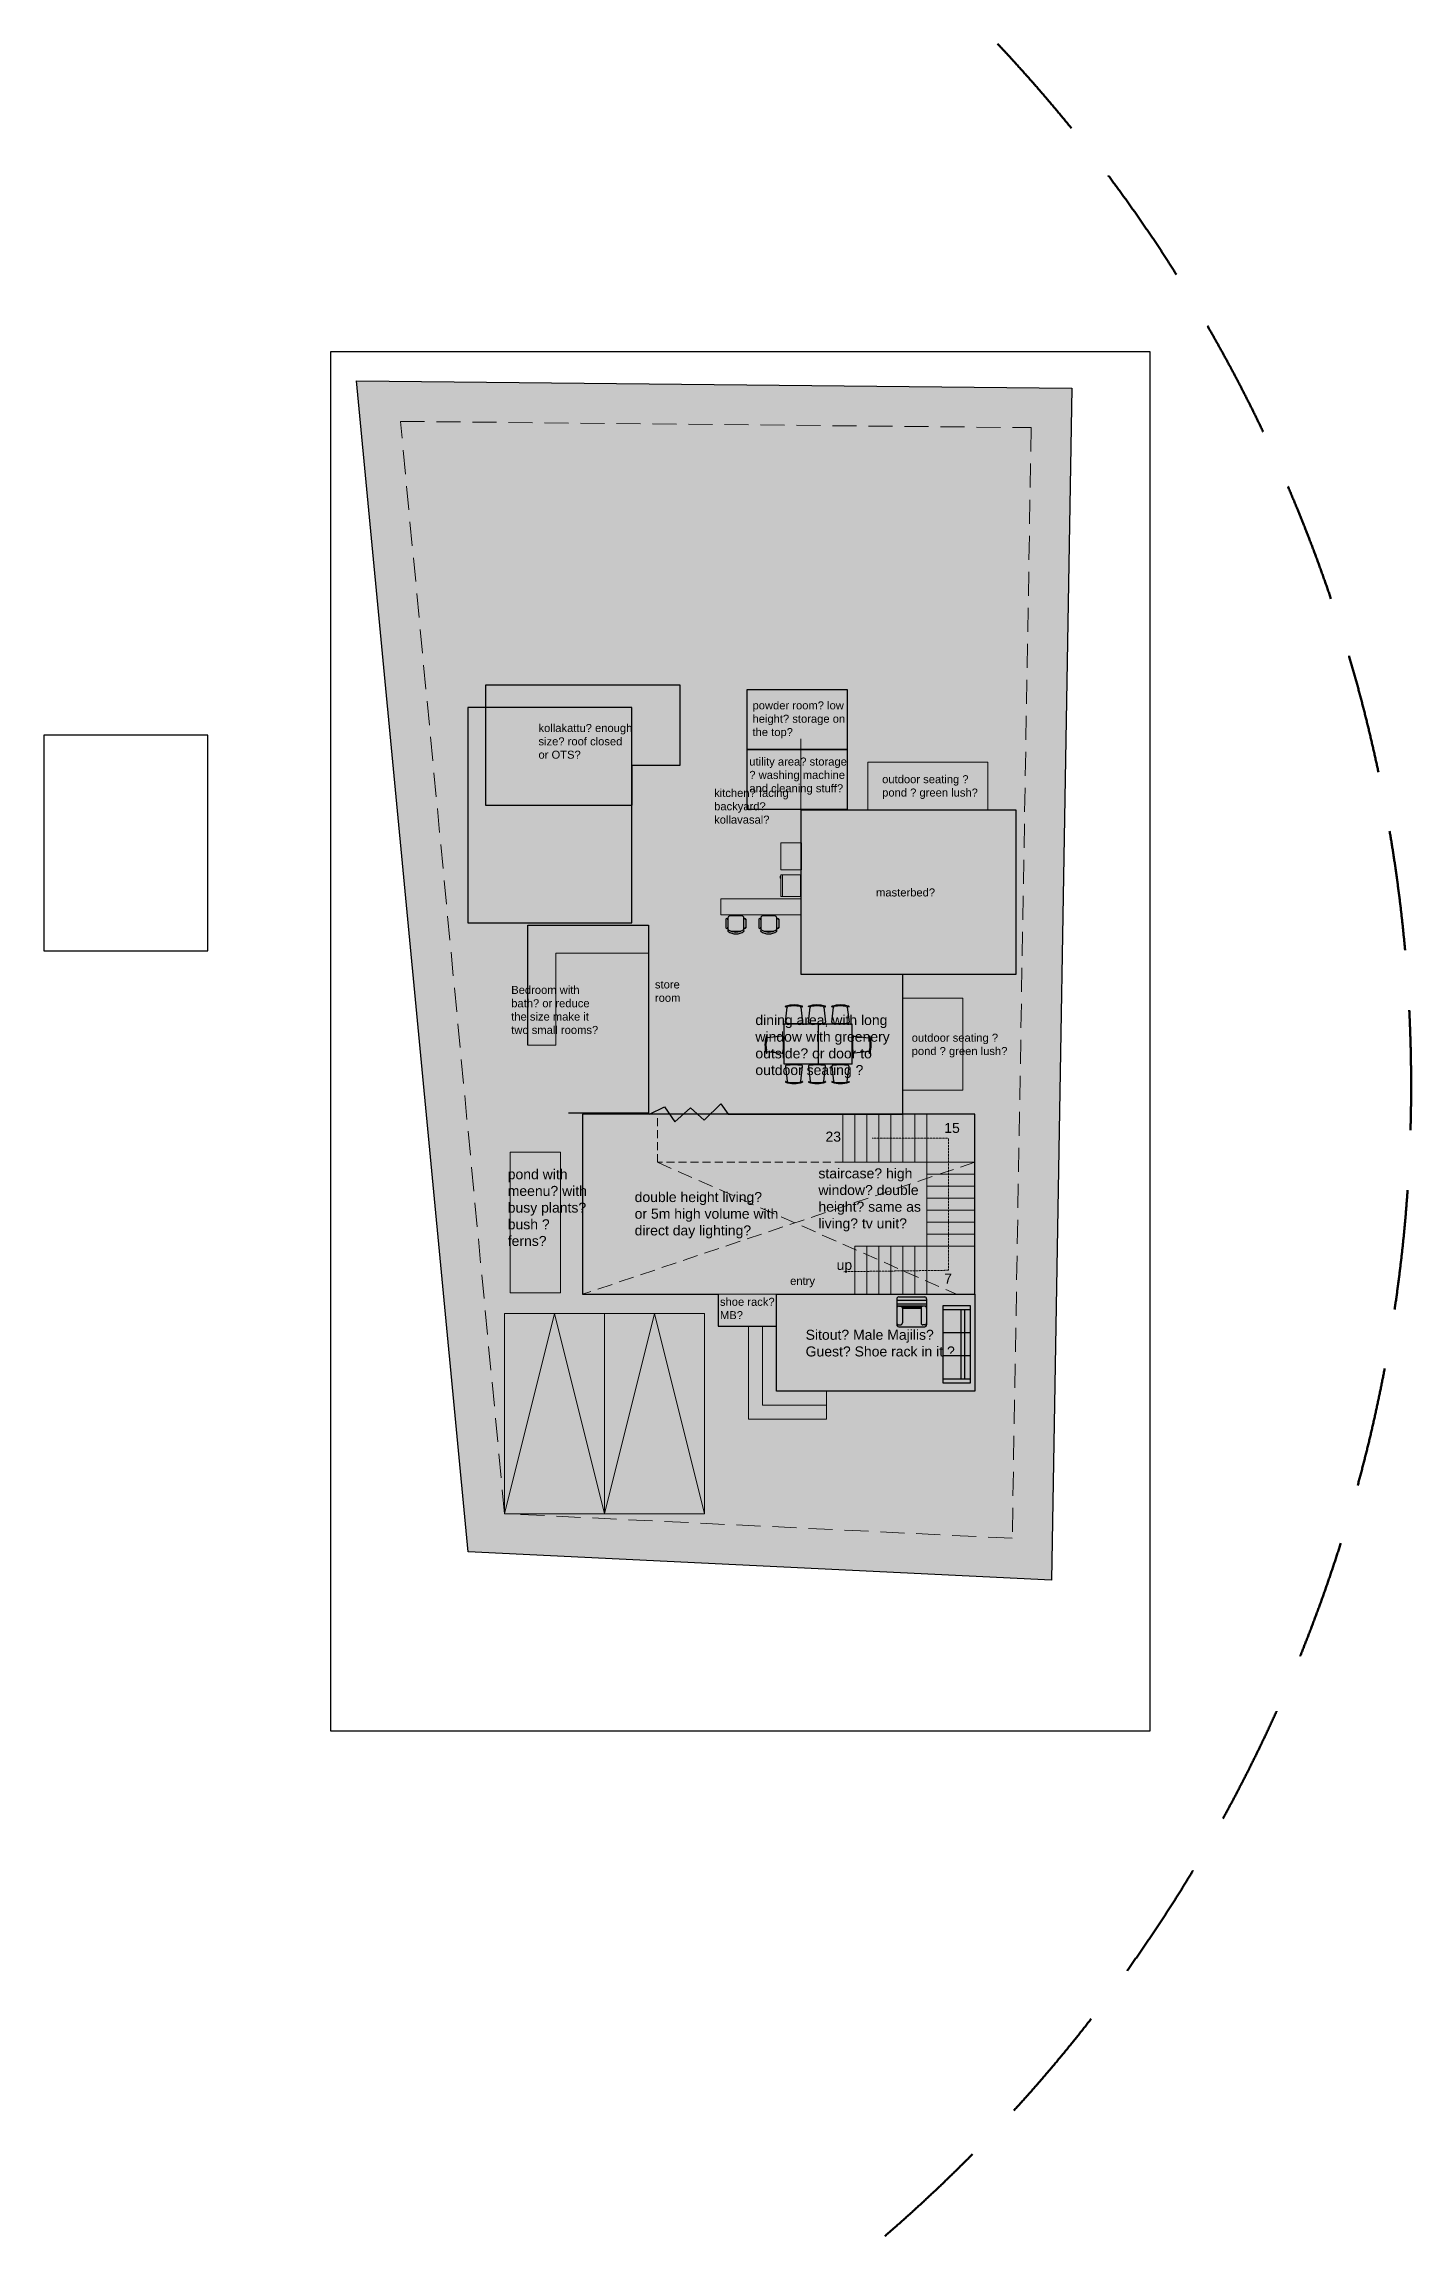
# Model space of a CAD drawing. Header units: millimetres. Extents: x 183967 to 694302, y -13937 to 57963.
# Drawn here: x 183967 to 218138, y -13937 to 40853 of the extents above; entities that cross this region are included whole.
import ezdxf

# ---------------------------------------------------------------- set-up
doc = ezdxf.new("R2010")
doc.units = ezdxf.units.MM
doc.header["$MEASUREMENT"] = 0
doc.linetypes.add('DASHED', pattern=[0.75, 0.5, -0.25])
for name, color, linetype in [('3DJORDAN', 30, 'Continuous'), ('NOI THAT', 42, 'Continuous'), ('TEFRIŞ', 11, 'Continuous')]:
    doc.layers.add(name, color=color, linetype=linetype)
doc.layers.add('FURNITURE', color=253, linetype='Continuous', lineweight=5)
doc.styles.get("Standard").update_dxf_attribs({"font": 'arial.ttf'})
picture_1 = doc.add_image_def('image1.jpeg', size_in_pixel=(760, 1280))

# ---------------------------------------------------------------- blocks, each defined once
blk = doc.blocks.new('SITE')
at = {"lineweight": 30, "true_color": 0x636466, "transparency": 33554483}
h = blk.add_hatch(color=251, dxfattribs=at)
h.dxf.hatch_style = 1
h.paths.add_polyline_path([(39222, 60284), (38713, 30488), (24131, 31195), (21339, 60462)])
at = {"color": 1, "lineweight": 25}
blk.add_lwpolyline([(39222, 60284), (38713, 30488), (24131, 31195), (21339, 60462)], close=True, dxfattribs=at)
at = {"color": 1, "linetype": 'DASHED', "lineweight": 9, "ltscale": 1200}
blk.add_lwpolyline([(38205, 59294), (37731, 31537), (25044, 32152), (22440, 59451)], close=True, dxfattribs=at)
blk = doc.blocks.new('CAR PARKING')
at = {"lineweight": 30, "true_color": 0x636466, "transparency": 33554534}
h = blk.add_hatch(color=251, dxfattribs=at)
h.dxf.hatch_style = 1
h.paths.add_polyline_path([(78677, 4169), (81177, 4169), (81177, 9169), (78677, 9169)])
at = {"color": 251, "lineweight": 18, "true_color": 0x636466}
blk.add_lwpolyline([(78677, 4169), (81177, 4169), (81177, 9169), (78677, 9169)], close=True, dxfattribs=at)
at = {"color": 251, "lineweight": 9, "true_color": 0x636466}
blk.add_lwpolyline([(78677, 4169), (79927, 9169), (81177, 4169)], dxfattribs=at)
blk = doc.blocks.new('STAIRCASE 1200MM')
at = {"color": 254, "lineweight": 13, "true_color": 0xfaf8c7}
for p, q in [((84927, 12952), (84927, 14152)), ((85227, 12952), (85227, 14152)), ((85527, 12952), (85527, 14152)), ((85827, 12952), (85827, 14152)), ((86127, 12952), (86127, 14152)), ((86427, 12952), (86427, 14152)), ((86727, 12952), (86727, 14152)), ((86727, 12952), (87927, 12952)), ((86727, 12652), (87927, 12652)), ((86727, 12352), (87927, 12352)), ((86727, 12052), (87927, 12052)), ((86727, 11752), (87927, 11752)), ((86727, 11452), (87927, 11452)), ((86727, 11152), (87927, 11152)), ((85227, 10852), (85227, 9652)), ((85527, 10852), (85527, 9652)), ((85827, 10852), (85827, 9652)), ((86127, 10852), (86127, 9652)), ((86427, 10852), (86427, 9652)), ((86727, 10852), (86727, 9652)), ((86727, 10852), (87927, 10852))]:
    blk.add_line(p, q, dxfattribs=at)
blk.add_lwpolyline([(84927, 9652), (84927, 10852), (86727, 10852), (86727, 12952), (84627, 12952), (84627, 14152), (87927, 14152), (87927, 9652)], close=True, dxfattribs=at)
at = {"color": 251, "linetype": 'DASHED', "lineweight": 9, "true_color": 0x636466}
blk.add_lwpolyline([(84653, 10218), (87272, 10253), (87272, 13555), (85365, 13555)], dxfattribs=at)
at = {"color": 2, "lineweight": 30, "char_height": 250, "attachment_point": 1}
for s, insert in [('23', (84197, 13719)), ('15', (87166, 13936)), ('up', (84476, 10512)), ('7', (87166, 10172))]:
    blk.add_mtext_dynamic_manual_height_columns(s, width=318.44, gutter_width=1, heights=[0], dxfattribs=dict(at, insert=insert))
blk = doc.blocks.new('sofa-22')
at = {"color": 0, "linetype": 'ByBlock'}
for p, q in [((2.06, 0.74), (0, 0.74)), ((0, 0.74), (0, 0)), ((0.1, 0.74), (0.1, 0)), ((0.72, 0), (0.72, 0.74)), ((1.34, 0), (1.34, 0.74)), ((1.96, 0), (1.96, 0.74)), ((2.06, 0), (2.06, 0.74)), ((0, 0), (2.06, 0)), ((0.1, 0.25), (1.96, 0.25)), ((0.1, 0.15), (1.96, 0.15))]:
    blk.add_line(p, q, dxfattribs=at)
blk = doc.blocks.new('sofa-30')
at = {"color": 0, "linetype": 'ByBlock'}
for p, q in [((-0.05, 0.05), (-0.05, 0.75)), ((-0.05, 0.05), (-0.05, 0.75)), ((0.7, 0.8), (0, 0.8)), ((0, 0.75), (0.05, 0.75)), ((0.1, 0.3), (0.1, 0.7)), ((0.6, 0.3), (0.6, 0.7)), ((0.7, 0.75), (0.65, 0.75)), ((0.75, 0.05), (0.75, 0.75)), ((0.75, 0.24), (-0.05, 0.24)), ((0.75, 0.19), (-0.05, 0.19)), ((0.75, 0.09), (-0.05, 0.09)), ((0, 0.25), (0.05, 0.25)), ((0.7, 0), (0, 0)), ((0.61, 0.27), (0.09, 0.27)), ((0.6, 0.29), (0.099, 0.29)), ((0.6, 0.3), (0.1, 0.3)), ((0.7, 0.25), (0.65, 0.25))]:
    blk.add_line(p, q, dxfattribs=at)
for centre, start, end in [((0, 0.75), 90, 180), ((0, 0.7), 90, 180), ((0.05, 0.7), 0, 90), ((0.65, 0.7), 90, 180), ((0.7, 0.75), 0, 90), ((0.7, 0.7), 0, 90), ((0, 0.3), 180, 270), ((0, 0.05), 180, 270), ((0.05, 0.3), 270, 0), ((0.65, 0.3), 180, 270), ((0.7, 0.3), 270, 0), ((0.7, 0.05), 270, 0)]:
    blk.add_arc(centre, 0.05, start, end, dxfattribs=at)
blk = doc.blocks.new('66')
at = {"layer": 'TEFRIŞ'}
for p, q in [((100.2, 2145.7), (100.2, 2146.3)), ((100.2, 2107.2), (104.5, 2144.2)), ((138.9, 2144.2), (143.2, 2107.2)), ((143.2, 2145.7), (143.2, 2146.3)), ((157.5, 2145.7), (157.5, 2146.3)), ((157.5, 2107.2), (161.8, 2144.2)), ((196.2, 2144.2), (200.5, 2107.2)), ((200.5, 2145.7), (200.5, 2146.3)), ((216.2, 2145.7), (216.2, 2146.3)), ((216.2, 2107.2), (220.5, 2144.2)), ((254.9, 2144.2), (259.2, 2107.2)), ((259.2, 2145.7), (259.2, 2146.3)), ((96.8, 2001.9), (96.8, 2101.9)), ((266.8, 2101.9), (96.8, 2101.9)), ((181.8, 2101.9), (181.8, 2001.9)), ((266.8, 2001.9), (266.8, 2101.9)), ((53.4, 2072.2), (52.8, 2072.2)), ((53.4, 2029.2), (52.8, 2029.2)), ((91.9, 2072.2), (54.9, 2067.9)), ((54.9, 2033.5), (91.9, 2029.2)), ((271.7, 2072.2), (308.6, 2067.9)), ((308.6, 2033.5), (271.7, 2029.2)), ((310.2, 2072.2), (310.8, 2072.2)), ((310.2, 2029.2), (310.8, 2029.2)), ((266.8, 2001.9), (96.8, 2001.9)), ((100.2, 1996.5), (104.5, 1959.5)), ((138.9, 1959.5), (143.2, 1996.5)), ((157.5, 1996.5), (161.8, 1959.5)), ((196.2, 1959.5), (200.5, 1996.5)), ((216.2, 1996.5), (220.5, 1959.5)), ((254.9, 1959.5), (259.2, 1996.5)), ((100.2, 1958), (100.2, 1957.4)), ((143.2, 1958), (143.2, 1957.4)), ((157.5, 1958), (157.5, 1957.4)), ((200.5, 1958), (200.5, 1957.4)), ((216.2, 1958), (216.2, 1957.4)), ((259.2, 1958), (259.2, 1957.4))]:
    blk.add_line(p, q, dxfattribs=at)
for centre, radius, start, end in [((100.7, 2146.3), 0.5, 123.8916, 180), ((100.7, 2145.7), 0.5, 180, 304.4112), ((121.7, 2080.1), 69.9, 72.2872, 107.7128), ((121.7, 2085.4), 63.3, 70.905, 109.095), ((106.5, 2143.9), 2, 137.3159, 173.3915), ((106.5, 2144), 2, 155.1362, 173.3915), ((121.7, 2071.9), 75.6, 79.4599, 100.5401), ((136.9, 2143.9), 2, 6.6085, 42.6841), ((136.9, 2144), 2, 6.6085, 24.8638), ((142.7, 2145.7), 0.5, 235.5888, 0), ((142.7, 2146.3), 0.5, 0, 56.1084), ((158, 2146.3), 0.5, 123.8916, 180), ((158, 2145.7), 0.5, 180, 304.4112), ((179, 2080.1), 69.9, 72.2872, 107.7128), ((179, 2085.4), 63.3, 70.905, 109.095), ((163.8, 2143.9), 2, 137.3159, 173.3915), ((163.8, 2144), 2, 155.1362, 173.3915), ((179, 2071.9), 75.6, 79.4599, 100.5401), ((194.2, 2143.9), 2, 6.6085, 42.6841), ((194.2, 2144), 2, 6.6085, 24.8638), ((200, 2145.7), 0.5, 235.5888, 0), ((200, 2146.3), 0.5, 0, 56.1084), ((216.7, 2146.3), 0.5, 123.8916, 180), ((216.7, 2145.7), 0.5, 180, 304.4112), ((237.7, 2080.1), 69.9, 72.2872, 107.7128), ((237.7, 2085.4), 63.3, 70.905, 109.095), ((222.4, 2143.9), 2, 137.3159, 173.3915), ((222.5, 2144), 2, 155.1362, 173.3915), ((237.7, 2071.9), 75.6, 79.4599, 100.5401), ((252.9, 2143.9), 2, 6.6085, 42.6841), ((252.9, 2144), 2, 6.6085, 24.8638), ((258.7, 2145.7), 0.5, 235.5888, 0), ((258.7, 2146.3), 0.5, 0, 56.1084), ((102.2, 2107), 2, 173.3915, 270), ((121.7, 2229.8), 126.4, 261.12, 278.88), ((141.2, 2107), 2, 270, 6.6085), ((159.5, 2107), 2, 173.3915, 270), ((179, 2229.8), 126.4, 261.12, 278.88), ((198.5, 2107), 2, 270, 6.6085), ((218.2, 2107), 2, 173.3915, 270), ((237.7, 2229.8), 126.4, 261.12, 278.88), ((257.2, 2107), 2, 270, 6.6085), ((119, 2050.7), 69.9, 162.2872, 197.7128), ((113.6, 2050.7), 63.3, 160.905, 199.095), ((127.2, 2050.7), 75.6, 169.4599, 190.5401), ((52.8, 2071.7), 0.5, 90, 146.1084), ((52.8, 2029.7), 0.5, 213.8916, 270), ((53.4, 2071.7), 0.5, 325.5888, 90), ((53.4, 2029.7), 0.5, 270, 34.4112), ((55.1, 2066), 2, 96.6085, 132.6841), ((55.1, 2035.5), 2, 227.3159, 263.3915), ((55.1, 2065.9), 2, 96.6085, 114.8638), ((55.1, 2035.5), 2, 245.1362, 263.3915), ((92.1, 2070.2), 2, 360, 96.6085), ((92.1, 2031.2), 2, 263.3915, 360), ((-30.8, 2050.7), 126.4, 351.12, 8.88), ((394.3, 2050.7), 126.4, 171.12, 188.88), ((271.5, 2070.2), 2, 83.3915, 180), ((271.5, 2031.2), 2, 180, 276.6085), ((308.4, 2066), 2, 47.3159, 83.3915), ((308.4, 2035.5), 2, 276.6085, 312.6841), ((308.5, 2065.9), 2, 65.1362, 83.3915), ((308.5, 2035.5), 2, 276.6085, 294.8638), ((310.2, 2071.7), 0.5, 90, 214.4112), ((249.9, 2050.7), 63.3, 340.905, 19.095), ((310.2, 2029.7), 0.5, 145.5888, 270), ((236.4, 2050.7), 75.6, 349.4599, 10.5401), ((310.8, 2071.7), 0.5, 33.8916, 90), ((310.8, 2029.7), 0.5, 270, 326.1084), ((244.6, 2050.7), 69.9, 342.2872, 17.7128), ((102.2, 1996.7), 2, 90, 186.6085), ((121.7, 1873.9), 126.4, 81.12, 98.88), ((141.2, 1996.7), 2, 353.3915, 90), ((159.5, 1996.7), 2, 90, 186.6085), ((179, 1873.9), 126.4, 81.12, 98.88), ((198.5, 1996.7), 2, 353.3915, 90), ((218.2, 1996.7), 2, 90, 186.6085), ((237.7, 1873.9), 126.4, 81.12, 98.88), ((257.2, 1996.7), 2, 353.3915, 90), ((100.7, 1958), 0.5, 55.5888, 180), ((100.7, 1957.4), 0.5, 180, 236.1084), ((121.7, 2023.6), 69.9, 252.2872, 287.7128), ((121.7, 2018.3), 63.3, 250.905, 289.095), ((106.5, 1959.8), 2, 186.6085, 222.6841), ((106.5, 1959.7), 2, 186.6085, 204.8638), ((121.7, 2031.8), 75.6, 259.4599, 280.5401), ((136.9, 1959.8), 2, 317.3159, 353.3915), ((136.9, 1959.7), 2, 335.1362, 353.3915), ((142.7, 1958), 0.5, 360, 124.4112), ((142.7, 1957.4), 0.5, 303.8916, 0), ((158, 1958), 0.5, 55.5888, 180), ((158, 1957.4), 0.5, 180, 236.1084), ((179, 2023.6), 69.9, 252.2872, 287.7128), ((179, 2018.3), 63.3, 250.905, 289.095), ((163.8, 1959.7), 2, 186.6085, 204.8638), ((163.8, 1959.8), 2, 186.6085, 222.6841), ((179, 2031.8), 75.6, 259.4599, 280.5401), ((194.2, 1959.8), 2, 317.3159, 353.3915), ((194.2, 1959.7), 2, 335.1362, 353.3915), ((200, 1958), 0.5, 360, 124.4112), ((200, 1957.4), 0.5, 303.8916, 0), ((216.7, 1958), 0.5, 55.5888, 180), ((216.7, 1957.4), 0.5, 180, 236.1084), ((237.7, 2023.6), 69.9, 252.2872, 287.7128), ((237.7, 2018.3), 63.3, 250.905, 289.095), ((222.4, 1959.8), 2, 186.6085, 222.6841), ((222.5, 1959.7), 2, 186.6085, 204.8638), ((237.7, 2031.8), 75.6, 259.4599, 280.5401), ((252.9, 1959.8), 2, 317.3159, 353.3915), ((252.9, 1959.7), 2, 335.1362, 353.3915), ((258.7, 1958), 0.5, 360, 124.4112), ((258.7, 1957.4), 0.5, 303.8916, 0)]:
    blk.add_arc(centre, radius, start, end, dxfattribs=at)
blk = doc.blocks.new('CHAIR7')
for p, q in [((0, 9), (0, -9)), ((20, 12), (3, 12)), ((5.1, 15), (17.9, 15)), ((23, -7.4), (23, 7.4)), ((3, -12), (20, -12)), ((5.1, -15), (17.9, -15))]:
    blk.add_line(p, q)
for centre, radius, start, end in [((3, 9), 3, 90, 180), ((5.6, 13.5), 1.56, 73.7398, 286.2602), ((17.4, 13.5), 1.56, 253.7398, 106.2602), ((20, 9), 3, 62.4156, 90), ((22.3, 11.1), 1.1, 53.3099, 212.0274), ((4.8, 0), 19.6, 327.5758, 32.4242), ((7, 0), 20, 323.1301, 36.8699), ((3, -9), 3, 180, 270), ((5.6, -13.5), 1.56, 73.7398, 286.2602), ((17.4, -13.5), 1.56, 253.7398, 106.2602), ((20, -9), 3, 270, 297.5844), ((22.3, -11.1), 1.1, 147.9726, 306.6901)]:
    blk.add_arc(centre, radius, start, end)
blk = doc.blocks.new('sdsd')
at = {"layer": 'FURNITURE'}
for p, q in [((315.61, 169.067), (315.61, 168.576)), ((316.154, 169.067), (315.61, 169.067)), ((316.154, 168.576), (316.154, 169.067)), ((315.61, 168.621), (316.154, 168.621)), ((315.61, 168.576), (316.154, 168.576)), ((315.643, 168.566), (315.643, 168.556)), ((315.69, 168.566), (315.643, 168.566)), ((315.643, 168.556), (315.69, 168.556)), ((315.69, 168.556), (315.69, 168.566))]:
    blk.add_line(p, q, dxfattribs=at)

msp = doc.modelspace()

# ---------------------------------------------------------------- hatches: boundary and pattern name
at = {"lineweight": 30, "true_color": 0xdfc39b, "transparency": 33554516}
h = msp.add_hatch(color=31, dxfattribs=at)
h.dxf.hatch_style = 1
h.paths.add_polyline_path([(204562, 22901), (207562, 22901), (207562, 21701), (204562, 21701)])
h = msp.add_hatch(color=31, dxfattribs=at)
h.dxf.hatch_style = 1
h.paths.add_polyline_path([(205432, 17001), (206932, 17001), (206932, 14701), (205432, 14701)])
at = {"lineweight": 30, "true_color": 0xadddf7, "transparency": 33554559}
h = msp.add_hatch(color=141, dxfattribs=at)
h.dxf.hatch_style = 1
h.paths.add_polyline_path([(195622, 13150), (196883, 13150), (196883, 9640), (195622, 9640)])

# ---------------------------------------------------------------- linework, layer by layer
at = {"color": 252, "lineweight": 9, "true_color": 0x939598}
for p, q in [((202885, 21699), (202885, 23484)), ((200818, 9601), (202280, 9601))]:
    msp.add_line(p, q, dxfattribs=at)
at = {"color": 41, "lineweight": 30, "true_color": 0xf4ee51}
msp.add_line((205432, 14101), (205432, 17601), dxfattribs=at)
at = {"color": 251, "linetype": 'DASHED', "lineweight": 5, "ltscale": 750, "true_color": 0x636466}
for p, q in [((207232, 12901), (197432, 9601)), ((199305, 12901), (206778, 9601))]:
    msp.add_line(p, q, dxfattribs=at)
at = {"color": 252, "lineweight": 5, "true_color": 0x939598}
msp.add_line((203524, 7178), (203524, 6478), dxfattribs=at)
at = {"color": 41, "lineweight": 30, "true_color": 0xf4ee51}
for points in [[(195005, 21828), (198671, 21828), (198671, 22828), (199871, 22828), (199871, 24828), (195005, 24828)], [(201541, 23220), (201541, 24720), (204041, 24720), (204041, 23220)], [(194563, 18885), (198663, 18885), (198663, 24269), (194563, 24269)], [(183967, 18189), (188067, 18189), (188067, 23572), (183967, 23572)], [(201541, 21720), (201541, 23220), (204041, 23220), (204041, 21720)], [(208268, 17601), (208268, 21701), (202885, 21701), (202885, 17601)], [(207232, 9601), (207232, 14101), (197432, 14101), (197432, 9601), (200818, 9601), (200818, 8804), (202280, 8804), (202280, 9601)], [(202280, 9601), (207232, 9601), (207232, 7178), (202280, 7178)]]:
    msp.add_lwpolyline(points, close=True, dxfattribs=at)
at = {"color": 252, "lineweight": 9, "true_color": 0x939598}
for points in [[(204562, 22901), (207562, 22901), (207562, 21701), (204562, 21701)], [(202899, 20212), (202384, 20212), (202384, 20886), (202899, 20886)], [(200885, 19084), (202885, 19084), (202885, 19484), (200885, 19484)], [(205432, 17001), (206932, 17001), (206932, 14701), (205432, 14701)], [(195622, 13150), (196883, 13150), (196883, 9640), (195622, 9640)]]:
    msp.add_lwpolyline(points, close=True, dxfattribs=at)
at = {"color": 41, "lineweight": 30, "true_color": 0xf4ee51}
msp.add_lwpolyline([(196066, 15828), (196066, 18828), (199080, 18828), (199080, 14128), (197080, 14128)], dxfattribs=at)
at = {"color": 252, "lineweight": 9, "true_color": 0x939598}
msp.add_lwpolyline([(196066, 15828), (196766, 15828), (196766, 18128), (199080, 18128)], dxfattribs=at)
at = {"color": 5, "lineweight": 30}
msp.add_lwpolyline([(199105, 14101), (199475, 14291), (199735, 13909), (200125, 14265), (200470, 13957), (200890, 14362), (201067, 14101)], dxfattribs=at)
at = {"color": 251, "linetype": 'DASHED', "lineweight": 5, "ltscale": 400, "true_color": 0x636466}
msp.add_lwpolyline([(203932, 12901), (199305, 12901), (199305, 14101)], dxfattribs=at)
at = {"color": 5, "lineweight": 30}
msp.add_lwpolyline([(205432, 14101), (201067, 14101), (201067, 14101), (205432, 14101)], close=True, dxfattribs=at)
at = {"color": 252, "lineweight": 5, "true_color": 0x939598}
for points in [[(203524, 6478), (201580, 6478), (201580, 8804)], [(203524, 6828), (201930, 6828), (201930, 8804)]]:
    msp.add_lwpolyline(points, dxfattribs=at)
at = {"color": 254, "linetype": 'DASHED', "lineweight": 211, "ltscale": 6000, "true_color": 0xfaf8c7, "transparency": 33554495}
msp.add_arc((180152, 14808), 37986, 310.823, 43.2864, dxfattribs=at)

# ---------------------------------------------------------------- block references
at = {"color": 6, "lineweight": 30}
msp.add_blockref('SITE', (170438, -28033), dxfattribs=at)
at = {"xscale": 1000, "yscale": 1000, "zscale": 1000, "rotation": 270}
msp.add_blockref('sdsd', (33810, 335695), dxfattribs=at)
at = {"color": 5, "lineweight": 30}
for name in ['STAIRCASE 1200MM', 'CAR PARKING']:
    msp.add_blockref(name, (119304, -51), dxfattribs=at)
at = {"color": 5, "lineweight": 30, "xscale": -1}
msp.add_blockref('CAR PARKING', (276659, -51), dxfattribs=at)
at = {"layer": '3DJORDAN', "xscale": 931.2742623500526, "yscale": 931.2742623500526, "zscale": 931.2742623500526}
for name, p, rotation in [('sofa-30', (205983, 9537), 180), ('sofa-22', (207123, 7392), 90)]:
    msp.add_blockref(name, p, dxfattribs=dict(at, rotation=rotation))
at = {"layer": 'NOI THAT', "lineweight": 30, "xscale": 16.66666666667152, "yscale": 16.66666666667152, "zscale": 16.66666666667152, "rotation": 270}
for p in [(201263, 19060), (202084, 19060)]:
    msp.add_blockref('CHAIR7', p, dxfattribs=at)
at = {"layer": 'TEFRIŞ', "xscale": 10, "yscale": 10, "zscale": 10}
msp.add_blockref('66', (201498, -4668), dxfattribs=at)

# ---------------------------------------------------------------- texts
at = {"color": 41, "lineweight": 30, "true_color": 0xf4ee51, "insert": (201678, 24420), "char_height": 200, "attachment_point": 1}
msp.add_mtext_dynamic_manual_height_columns('{\\C252;\\c9999763;powder room? low height? storage on the top? }', width=2370.71, gutter_width=1, heights=[0], dxfattribs=at)
at = {"color": 31, "lineweight": 30, "true_color": 0xfecc66, "attachment_point": 1}
for s, width, insert, char_height in [('{\\C252;\\c9999763;kollakattu? enough size? roof closed or OTS?}', 2370.71, (196329, 23855), 200), ('{\\C252;\\c9999763;utility area? storage ? washing machine and cleaning stuff?}', 2549.17, (201598, 23016), 200), ('{\\C252;\\c9999763;outdoor seating ? pond ? green lush?}', 2432.17, (204918, 22575), 200), ('{\\C252;\\c9999763;kitchen? facing backyard? kollavasal? }', 2370.71, (200719, 22232), 200), ('{\\C252;\\c9999763;masterbed? }', 2370.71, (204765, 19745), 200), ('{\\C252;\\c9999763;Bedroom with bath? or reduce the size make it two small rooms?}', 2370.71, (195648, 17309), 200), ('{\\C252;\\c9999763;store room}', 868.94, (199239, 17445), 200), ('{\\C252;\\c9999763;dining area, with long window with greenery outside? or door to outdoor seating ?}', 3853.46, (201749, 16581), 250), ('{\\C252;\\c9999763;outdoor seating ? pond ? green lush?}', 2432.17, (205656, 16115), 200), ('{\\C252;\\c9999763;pond with meenu? with busy plants? bush ? ferns?}', 2070.29, (195560, 12727), 250), ('{\\C252;\\c9999763;staircase? high window? double height? same as living? tv unit?}', 3032.37, (203325, 12749), 250), ('{\\C252;\\c9999763;double height living?\\Por 5m high volume with direct day lighting? }', 3853.46, (198732, 12157), 250), ('{\\C252;\\c9999763;entry}', 1472.05, (202619, 10037), 200), ('{\\C252;\\c9999763;shoe rack? MB?}', 1472.05, (200864, 9514), 200), ('{\\C252;\\c9999763;Sitout? Male Majilis? Guest? Shoe rack in it ?}', 3853.46, (203006, 8715), 250)]:
    msp.add_mtext_dynamic_manual_height_columns(s, width=width, gutter_width=1, heights=[0], dxfattribs=dict(at, insert=insert, char_height=char_height))

# ---------------------------------------------------------------- pictures from other files: only their frames are drawn
at = {"transparency": 33554597}
image = msp.add_image(picture_1, insert=(191136, -1317), size_in_units=(20472, 34479), dxfattribs=dict(at, fade=70))
image.dxf.flags = 7

doc.saveas('drawing.dxf')
